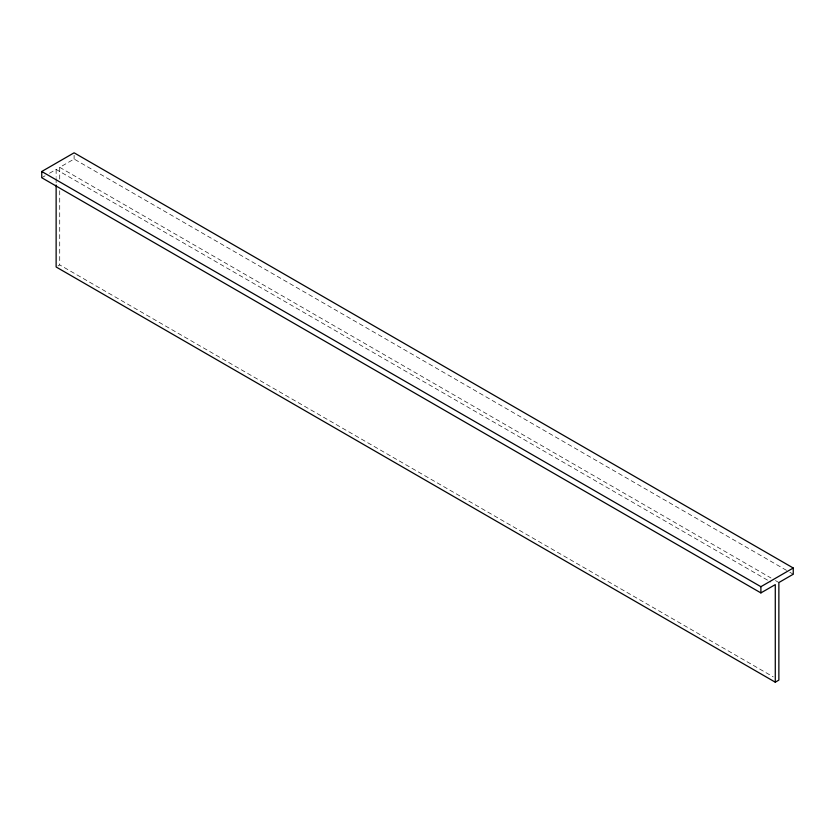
<?xml version="1.0" encoding="UTF-8"?>
<svg xmlns="http://www.w3.org/2000/svg" width="835" height="835" viewBox="0 0 835 835"><rect width="100%" height="100%" fill="white"/><g stroke="black" fill="none" stroke-linecap="round" stroke-linejoin="round"><path stroke-width="0.63" stroke-dasharray="4.17 3.13" d="M41.75 177.73L45.069 175.809M49.495 173.252L56.133 169.421L770.757 582.005M59.723 179.055L59.723 167.344L74.106 159.047L788.731 571.631M57.928 265.958L59.723 264.914L773.22 676.851M789.868 572.278L793.25 574.229M59.723 167.344L770.966 577.977M775.485 580.586L778.867 582.538M74.106 155.31L74.106 159.047M59.723 190.766L59.723 264.914M56.133 169.421L56.133 177.229M56.133 178.533L56.133 183.731"/><path stroke-width="1.25" d="M775.277 682.185L775.277 584.615L760.894 592.913L41.75 177.73L41.75 171.499L74.106 152.815L793.25 568.009L793.25 574.229L778.867 582.538L778.867 680.107L775.277 682.185L56.133 266.991L56.133 185.036M41.75 171.499L760.894 586.692L793.25 568.009M760.894 586.692L760.894 592.913"/></g></svg>
